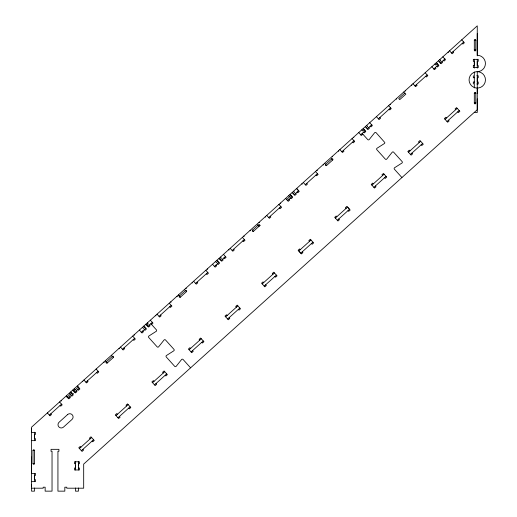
<?xml version="1.0" encoding="UTF-8"?>
<svg xmlns="http://www.w3.org/2000/svg" width="517" height="517" viewBox="0 0 517 517"><rect width="100%" height="100%" fill="white"/><g stroke="black" fill="none" stroke-linecap="round" stroke-linejoin="round"><path stroke-width="0.78" d="M31.537 486.555L31.537 484.92M34.49 488.003L34.49 491.15L31.537 491.15L31.537 457.041M31.537 431.126L31.537 432.438L35.473 432.438L35.473 434.409L34.49 434.409L34.49 435.476M31.537 429.814L31.537 428.503M33.01 463.6L33.01 450.481A0.737 0.737 0 0 1 33.747 449.745A0.737 0.737 0 0 1 34.484 450.481L34.49 463.6A0.737 0.737 0 0 1 33.747 464.337A0.737 0.737 0 0 1 33.01 463.6L34.49 463.6M34.49 477.54L34.49 479.673L35.473 479.673L35.473 481.637L31.537 481.637M34.49 476.474L34.49 475.407L35.473 475.407L35.473 473.436L31.537 473.436L31.537 427.184L477.262 25.85L477.262 55.267A8.201 8.201 0 0 1 478.755 71.527L475.776 71.805A8.201 8.201 0 0 0 470.425 84.394A8.201 8.201 0 0 0 484.106 84.394A8.201 8.201 0 0 0 478.755 71.805L477.262 71.669M34.49 436.542L34.49 438.674L35.473 438.674L35.473 440.639L31.537 440.639M75.482 465.875L75.482 468.008L74.48 468.008L74.5 469.972L79.424 469.972L79.437 468.008L78.435 468.008M78.435 465.875L78.435 463.743L79.437 463.743L79.424 461.771L74.5 461.771L74.48 463.743L75.482 463.743M473.326 83.974L473.326 82.003L474.315 82.003M473.326 75.773L473.326 77.737L474.315 77.737M477.262 98.883L477.262 109.707L83.683 464.085L83.683 488.197L66.79 488.197L66.79 487.214L64.825 487.214L64.825 491.15L57.936 491.15L57.936 451.302L58.919 451.302L58.919 449.331L51.047 449.331L51.047 451.302L52.036 451.302L52.036 491.15L45.147 491.15L45.147 487.214L43.176 487.214L43.176 488.197L31.537 488.197M477.262 93.474L477.262 88.064M66.926 397.308L71.928 392.804M73.55 391.343L78.558 386.839M145.051 326.964L143.422 328.431L142.44 327.332M146.673 325.503L148.301 324.036L147.313 322.944M218.174 261.124L216.545 262.591L215.557 261.492M219.796 259.663L221.418 258.196L220.436 257.104M286.289 199.788L291.291 195.284M292.919 193.823L294.541 192.363L293.553 191.264M364.414 129.444L362.792 130.911L361.803 129.812M366.042 127.983L367.665 126.523L366.676 125.424M437.537 63.61L435.915 65.071L434.926 63.972M439.159 62.143L440.788 60.683L439.799 59.584M49.354 415.119L61.542 404.145M68.05 398.284L73.427 393.437M74.622 392.364L79.405 388.06M85.912 382.199L98.101 371.225M107.239 362.992L113.333 357.506A0.737 0.737 0 0 0 113.391 356.465A0.737 0.737 0 0 0 112.351 356.407L106.256 361.894A0.737 0.737 0 0 0 106.198 362.94A0.737 0.737 0 0 0 107.239 362.992L105.268 360.801M122.477 349.279L134.666 338.305M141.173 332.444L145.956 328.14M147.746 326.524L152.528 322.22M159.036 316.359L171.224 305.385M180.362 297.152L186.456 291.666A0.737 0.737 0 0 0 186.514 290.625A0.737 0.737 0 0 0 185.467 290.573L179.373 296.054A0.737 0.737 0 0 0 179.321 297.101A0.737 0.737 0 0 0 180.362 297.152L178.391 294.961M195.6 283.439L207.782 272.465M214.297 266.604L219.072 262.3M220.869 260.684L225.651 256.38M232.159 250.519L244.347 239.545M259.579 225.826A0.737 0.737 0 0 0 259.631 224.785A0.737 0.737 0 0 0 258.59 224.733L252.496 230.22A0.737 0.737 0 0 0 252.445 231.261A0.737 0.737 0 0 0 253.485 231.312L260.154 225.309M268.717 217.599L280.905 206.626M287.42 200.764L292.195 196.46M293.992 194.844L298.768 190.54M305.282 184.679L317.47 173.706M326.608 165.472L332.702 159.986A0.737 0.737 0 0 0 332.754 158.945A0.737 0.737 0 0 0 331.714 158.893L325.62 164.38A0.737 0.737 0 0 0 325.568 165.421A0.737 0.737 0 0 0 326.608 165.472L324.631 163.282M341.84 151.759L354.029 140.786M360.536 134.924L365.319 130.62M367.109 129.004L371.891 124.7M378.405 118.839L390.587 107.866M414.964 85.919L427.152 74.946M433.66 69.084L438.442 64.78M440.232 63.164L445.014 58.86M451.522 52.999L463.71 42.026M151.533 324.437L152.993 323.125L150.357 320.197M362.85 134.161L361.389 135.48L358.753 132.559M79.418 448.51L91.606 437.537M115.982 415.59L128.171 404.617M152.541 382.67L164.729 371.697M189.106 349.751L201.287 338.777M225.664 316.831L237.852 305.857M262.222 283.911L274.411 272.937M310.982 240.011L298.794 250.984L300.771 253.175L312.953 242.202M335.352 218.064L347.54 207.091L349.518 209.282L337.33 220.255M371.917 185.144L384.105 174.171M408.475 152.224L420.664 141.251M445.04 119.304L457.222 108.331M81.395 450.701L93.583 439.728M117.954 417.781L130.142 406.808M154.518 384.861L166.707 373.888M191.077 351.941L203.265 340.968M227.642 319.021L239.823 308.048M264.2 286.101L276.388 275.128M373.888 187.335L386.076 176.362M410.453 154.421L422.641 143.448M447.011 121.501L459.199 110.528M474.315 50.013L475.789 50.013M476.842 75.773L478.251 75.773L478.251 77.737L477.262 77.737L477.262 82.003L478.251 82.003L478.251 83.974L476.842 83.974M474.315 102.98L475.789 102.98M474.315 112.493L477.262 112.493L477.262 71.365M33.01 450.481L34.49 450.481M461.733 39.835L464.369 42.756L462.909 44.074L462.25 43.344M452.989 51.681L453.648 52.411L452.181 53.729L449.551 50.808M448.084 52.12L448.413 52.488M442.849 56.844L445.48 59.765L444.019 61.084L443.36 60.353M441.899 61.672L442.552 62.402L441.091 63.714L438.461 60.793M436.264 62.764L438.901 65.691L437.434 67.01L436.781 66.279M435.314 67.591L435.973 68.328L434.513 69.64L431.876 66.719M425.174 72.755L427.811 75.676L426.344 76.994L425.685 76.264M455.755 109.656L455.096 108.925L456.556 107.607L459.852 111.265L458.385 112.583L457.732 111.846M416.424 84.601L417.083 85.331L415.623 86.649L412.986 83.728M446.494 117.992L445.835 117.262L444.374 118.58L447.664 122.238L449.124 120.92L448.465 120.19M411.526 85.04L411.855 85.408M405.309 90.637L405.638 91.005M403.848 91.955L404.178 92.323M396.293 98.76L396.623 99.122M390.077 104.356L390.406 104.718M388.616 105.675L391.246 108.596L389.786 109.914L389.127 109.184M419.197 142.576L418.537 141.845L419.998 140.527L423.287 144.185L421.827 145.497L421.168 144.766M379.866 117.521L380.525 118.251L379.058 119.569L376.428 116.648M409.929 150.912L409.27 150.182L407.81 151.5L411.105 155.158L412.566 153.84L411.907 153.11M369.726 122.678L372.356 125.605L370.896 126.924L370.237 126.193M368.776 127.505L369.435 128.242L367.968 129.554L365.338 126.633M363.141 128.604L365.777 131.531L364.317 132.85L363.658 132.119M362.191 133.431L367.723 139.577A0.982 0.982 0 0 0 369.228 139.532L374.618 132.766A0.982 0.982 0 0 1 376.118 132.72L384.758 142.453A0.982 0.982 0 0 1 384.344 143.571L377.055 148.224A0.982 0.982 0 0 0 376.854 149.71L385.281 159.074A0.982 0.982 0 0 0 386.787 159.029L392.17 152.263A0.982 0.982 0 0 1 393.676 152.218L402.103 161.582A0.982 0.982 0 0 1 401.903 163.075L394.613 167.721A0.982 0.982 0 0 0 394.406 169.214L401.916 177.551M353.518 137.276L353.848 137.638M352.051 138.595L354.688 141.516L353.227 142.834L352.568 142.104M382.632 175.496L381.973 174.765L383.44 173.447L386.729 177.105L385.268 178.417L384.609 177.686M343.301 150.441L343.96 151.171L342.5 152.489L339.863 149.568M373.371 183.832L372.712 183.102L371.251 184.42L374.541 188.078L376.001 186.76L375.348 186.03M338.402 150.88L338.732 151.248M332.185 156.477L332.515 156.845M331.468 158.616L332.702 159.986M323.17 164.6L323.5 164.962M316.953 170.196L317.283 170.558M315.493 171.508L318.123 174.436L316.663 175.754L316.003 175.024M346.073 208.416L345.414 207.685L346.875 206.367L350.171 210.025L348.704 211.337L348.044 210.606M306.743 183.361L307.402 184.091L305.941 185.409L303.305 182.482M336.806 216.752L336.153 216.022L334.686 217.34L337.982 220.998L339.443 219.68L338.784 218.95M301.844 183.8L302.174 184.168M298.58 190.715L296.603 188.518L299.233 191.445L297.773 192.763L297.113 192.033M295.653 193.345L296.312 194.075L294.852 195.394L292.215 192.473M290.024 194.444L292.654 197.371L291.194 198.69L290.535 197.953M288.68 195.652L289.669 196.751M289.074 199.271L289.727 200.001L288.266 201.32L285.636 198.399M280.395 203.116L280.725 203.478M278.928 204.428L281.565 207.356L280.104 208.674L279.445 207.944M309.509 241.336L308.849 240.605L310.316 239.287L313.606 242.945L312.145 244.257L311.486 243.526M270.184 216.28L270.837 217.011L269.376 218.329L266.746 215.402M300.248 249.672L299.589 248.942L298.128 250.26L301.417 253.918L302.884 252.6L302.225 251.869M265.279 216.72L265.609 217.088M259.069 222.316L259.398 222.685M257.485 224.733L258.972 226.375M252.251 229.942L253.485 231.312M250.047 230.44L250.377 230.802M243.83 236.036L244.16 236.398M242.37 237.348L245.006 240.276L243.539 241.594L242.88 240.864M272.95 274.256L272.291 273.525L273.752 272.207L277.047 275.858L275.58 277.177L274.928 276.446M233.619 249.2L234.279 249.931L232.818 251.249L230.181 248.322M263.689 282.592L263.03 281.862L261.57 283.18L264.859 286.832L266.32 285.52L265.66 284.789M228.721 249.64L229.05 250.008M223.48 254.358L226.116 257.285L224.649 258.603L223.99 257.867M222.53 259.185L223.189 259.915L221.728 261.234L219.092 258.313M216.901 260.284L219.531 263.211L218.071 264.523L217.411 263.793M215.951 265.111L216.61 265.841L215.143 267.16L212.513 264.232M207.272 268.956L207.601 269.318M205.811 270.268L208.441 273.196L206.981 274.514L206.322 273.784M236.385 307.176L235.733 306.439L237.193 305.127L240.483 308.778L239.022 310.097L238.363 309.366M197.061 282.12L197.72 282.851L196.253 284.169L193.623 281.242M227.125 315.512L226.465 314.782L225.005 316.1L228.301 319.752L229.761 318.44L229.102 317.709M192.162 282.56L192.492 282.928M185.946 288.156L186.275 288.525M184.485 289.475L186.456 291.666M176.924 296.28L177.253 296.642M170.713 301.87L171.043 302.238M169.246 303.188L171.883 306.116L170.423 307.434L169.763 306.697M199.827 340.096L199.168 339.359L200.635 338.047L203.924 341.698L202.464 343.017L201.804 342.286M160.496 315.04L161.155 315.771L159.695 317.089L157.058 314.162M190.566 348.432L189.907 347.702L188.447 349.02L191.736 352.672L193.196 351.36L192.544 350.623M155.598 315.48L155.927 315.848M150.874 323.707L156.405 329.852A0.982 0.982 0 0 1 156.199 331.339L148.909 335.992A0.982 0.982 0 0 0 148.709 337.478L157.136 346.842A0.982 0.982 0 0 0 158.641 346.797L164.031 340.031A0.982 0.982 0 0 1 165.53 339.986L173.958 349.35A0.982 0.982 0 0 1 173.757 350.843L166.468 355.496A0.982 0.982 0 0 0 166.267 356.982L174.694 366.346A0.982 0.982 0 0 0 176.194 366.301L181.583 359.535A0.982 0.982 0 0 1 183.089 359.489L190.592 367.826M149.407 325.025L150.066 325.755L148.605 327.074L145.968 324.146M143.778 326.124L146.408 329.051L144.947 330.363L144.288 329.633M142.828 330.951L143.487 331.681L142.026 333L139.39 330.072M134.149 334.79L134.478 335.158M132.688 336.108L135.318 339.036L133.858 340.354L133.199 339.617M163.269 373.016L162.609 372.279L164.07 370.967L167.366 374.618L165.899 375.937L165.24 375.206M123.938 347.96L124.597 348.691L123.136 350.009L120.5 347.081M154.001 381.352L153.349 380.622L151.882 381.94L155.178 385.592L156.638 384.28L155.979 383.543M119.039 348.4L119.369 348.768M111.769 355.767L113.333 357.506M103.807 362.113L104.13 362.482M96.123 369.028L98.76 371.956L97.299 373.274L96.64 372.537M126.704 405.929L126.045 405.199L127.512 403.887L130.801 407.538L129.34 408.857L128.681 408.126M87.379 380.88L88.032 381.611L86.572 382.929L83.941 380.001M117.443 414.272L116.784 413.542L115.323 414.86L118.613 418.512L120.08 417.2L119.421 416.463M82.474 381.32L82.804 381.682M77.233 386.037L79.87 388.965L78.41 390.277L77.75 389.547M76.29 390.865L76.943 391.595L75.482 392.914L72.852 389.986M74.189 388.784L75.178 389.876M70.655 391.964L73.291 394.891L71.824 396.203L71.165 395.473M69.317 393.172L70.306 394.264M69.705 396.791L70.364 397.521L68.903 398.84L66.266 395.912M61.025 400.63L61.355 400.998M59.565 401.948L62.202 404.876L60.735 406.188L60.075 405.457M90.145 438.849L89.486 438.119L90.947 436.8L94.243 440.458L92.776 441.776L92.123 441.046M50.815 413.8L51.474 414.531L50.013 415.849L47.377 412.921M80.885 447.192L80.225 446.462L78.765 447.774L82.054 451.431L83.515 450.113L82.856 449.383M477.262 33.611L477.262 55.849M477.262 59.248L477.262 68.134M474.315 59.248L474.315 68.134M474.315 71.934L474.315 87.968M78.435 461.771L78.435 469.972M78.435 488.003L78.435 491.15L75.482 491.15L75.482 488.003M75.482 461.771L75.482 469.972M34.49 432.193L34.49 440.723M34.49 473.436L34.49 481.637M474.315 93.306A0.737 0.737 0 0 1 475.052 92.569A0.737 0.737 0 0 1 475.789 93.306M474.315 40.352A0.737 0.737 0 0 1 475.052 39.615A0.737 0.737 0 0 1 475.789 40.352M473.326 65.594L473.326 67.559L478.251 67.559L478.251 65.594L477.262 65.594L477.262 61.329L478.251 61.329L478.251 59.358L473.326 59.358L473.326 61.329L474.315 61.329L474.315 65.594L473.326 65.594M404.837 93.054L398.743 98.54L399.731 99.639L405.826 94.152L404.837 93.054M67.611 414.563L59.08 422.247A3.283 3.283 0 0 0 58.841 426.874A3.283 3.283 0 0 0 63.475 427.12L72.005 419.436A3.283 3.283 0 0 0 72.244 414.808A3.283 3.283 0 0 0 67.611 414.563M475.789 40.171L474.315 40.171L474.315 50.188A0.737 0.737 0 0 0 475.052 50.931A0.737 0.737 0 0 0 475.789 50.188L475.789 40.171M475.789 93.144L474.315 93.144L474.315 103.148A0.737 0.737 0 0 0 475.052 103.885A0.737 0.737 0 0 0 475.789 103.148L475.789 93.144"/></g></svg>
